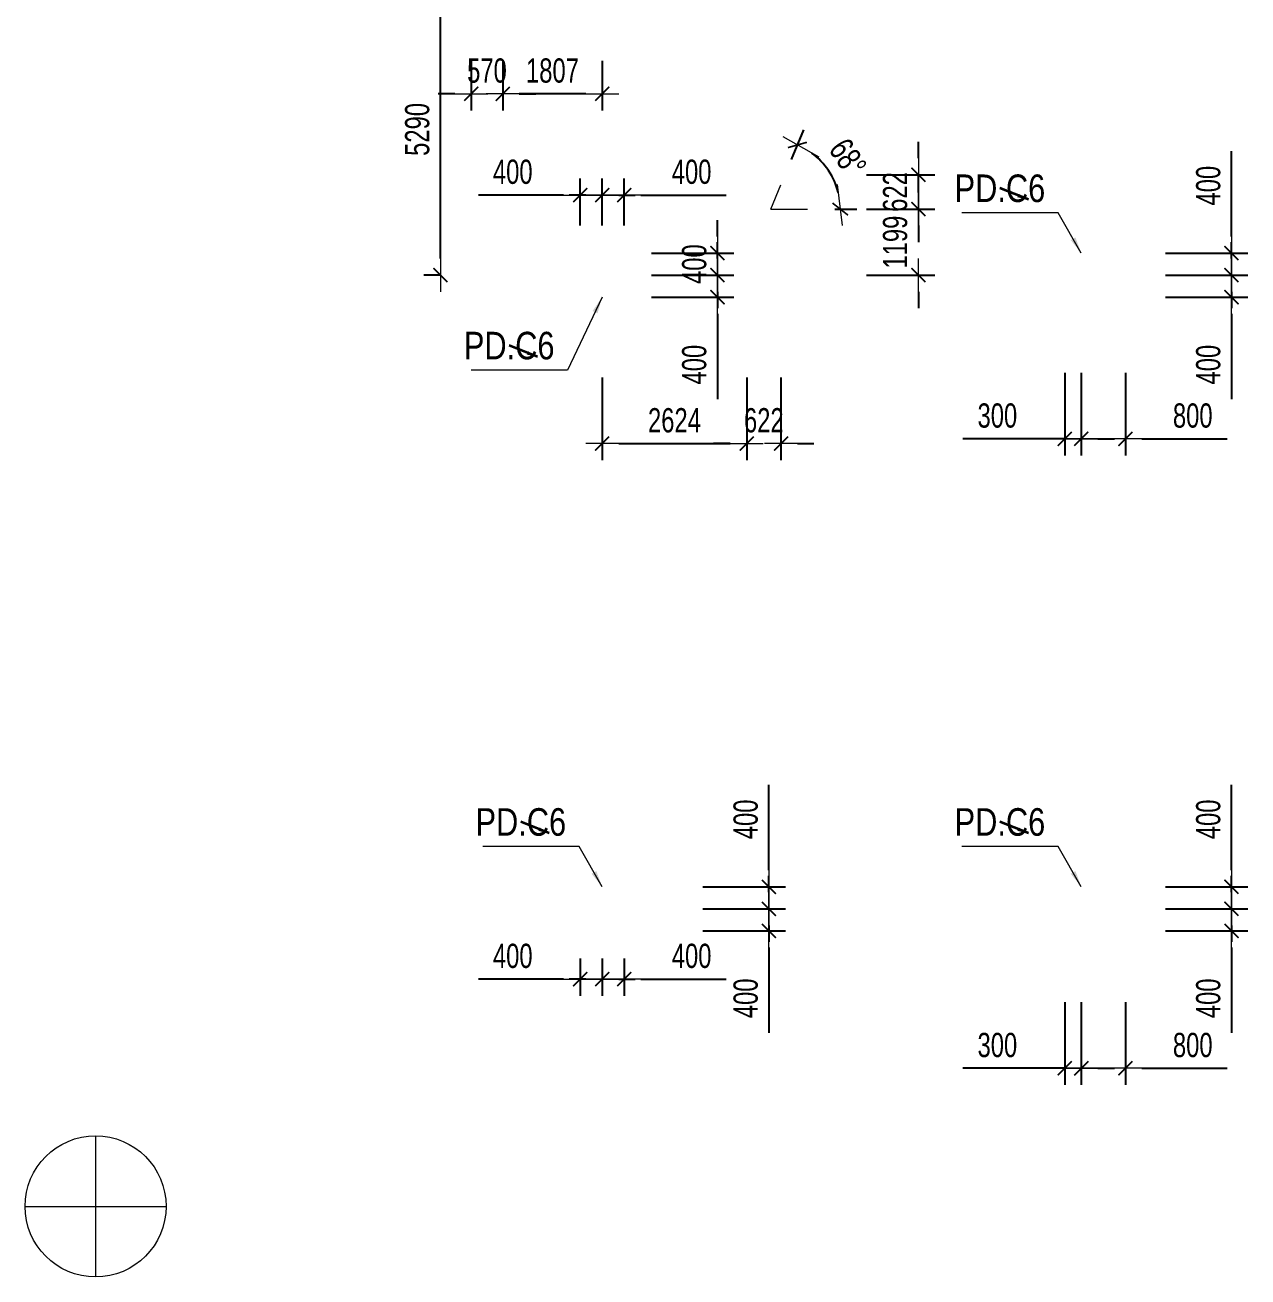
# Model space of a CAD drawing. Header units: millimetres. Extents: x -259680 to 699608, y -1281 to 104748.
# Drawn here: x -1281 to 20927, y -1281 to 21439 of the extents above; entities that cross this region are included whole.
import ezdxf
from ezdxf.enums import TextEntityAlignment as Align

# ---------------------------------------------------------------- set-up
doc = ezdxf.new("R2010")
doc.units = ezdxf.units.MM
doc.layers.get('Defpoints').update_dxf_attribs({"color": 151, "lineweight": 9})
for name, color, linetype, lineweight in [('$0$C1', 20, 'Continuous', 35), ('$1$NDC_S_ANNO', 7, 'Continuous', 20), ('$1$NDC_S_DIM', 1, 'Continuous', 15), ('NDC_S_DIM', 1, 'Continuous', 15)]:
    doc.layers.add(name, color=color, linetype=linetype, lineweight=lineweight)
doc.styles.add('$1$NDC_DIM', font='', dxfattribs={"width": 0.75})
doc.styles.add('$2$ARIAL', font='arial.ttf', dxfattribs={"width": 0.8})
doc.styles.add('NDC_DIM', font='', dxfattribs={"width": 0.75})
doc.styles.get('$1$NDC_DIM').set_extended_font_data('Dotum')
doc.styles.get('NDC_DIM').set_extended_font_data('Dotum')
doc.dimstyles.new('$0$NDC_dim_150', dxfattribs={"dimscale": 150, "dimtxt": 2.2, "dimasz": 1.5, "dimexe": 1.5, "dimexo": 2.5, "dimgap": 1, "dimtad": 1, "dimdec": 0, "dimzin": 0, "dimdsep": 46, "dimtxsty": '$1$NDC_DIM', "dimblk": '$1$DIMMARK', "dimcen": 0.09, "dimdle": 1.2, "dimclrd": 1, "dimclre": 1, "dimclrt": 3, "dimadec": 0, "dimazin": 0, "dimtfac": 1, "dimtdec": 0, "dimtix": 1, "dimtofl": 0, "dimtmove": 0, "dimatfit": 3, "dimfxl": 0, "dimtolj": 1, "dimtzin": 0, "dimarcsym": 0})
doc.dimstyles.new('$1$NDC_dim_iso', dxfattribs={"dimtxt": 2.2, "dimasz": 1, "dimexe": 1.5, "dimexo": 2.5, "dimgap": 1, "dimtad": 1, "dimdec": 0, "dimzin": 0, "dimdsep": 46, "dimtxsty": '$1$NDC_DIM', "dimblk": '$1$DIMMARK', "dimcen": 0.09, "dimdle": 1.2, "dimclrd": 1, "dimclre": 1, "dimclrt": 3, "dimadec": 0, "dimazin": 0, "dimtfac": 1, "dimtdec": 0, "dimtix": 1, "dimtofl": 0, "dimtmove": 0, "dimatfit": 3, "dimfxl": 0, "dimtolj": 1, "dimtzin": 0, "dimarcsym": 0})
doc.dimstyles.new('NDC_dim_200', dxfattribs={"dimscale": 200, "dimtxt": 2.2, "dimasz": 1.5, "dimexe": 1.5, "dimexo": 2.5, "dimgap": 1, "dimtad": 1, "dimdec": 0, "dimzin": 0, "dimdsep": 46, "dimtxsty": 'NDC_DIM', "dimblk": 'DIMMARK', "dimcen": 0.09, "dimdle": 1.2, "dimclrd": 1, "dimclre": 1, "dimclrt": 3, "dimadec": 0, "dimazin": 0, "dimtfac": 1, "dimtdec": 0, "dimtix": 1, "dimtofl": 0, "dimtmove": 0, "dimatfit": 3, "dimfxl": 0, "dimtolj": 1, "dimtzin": 0, "dimarcsym": 0})

# ---------------------------------------------------------------- blocks, each defined once
blk = doc.blocks.new('$1$DIMMARK')
at = {"layer": '$1$NDC_S_DIM', "color": 1}
blk.add_line((-1.5, 0), (1, 0), dxfattribs=at)
at = {"layer": '$1$NDC_S_DIM', "color": 2, "const_width": 0.1}
blk.add_lwpolyline([(-0.424, -0.424), (0.424, 0.424)], dxfattribs=at)
blk = doc.blocks.new('DIMMARK')
at = {"layer": 'NDC_S_DIM', "color": 1}
blk.add_line((-1.5, 0), (1, 0), dxfattribs=at)
at = {"layer": 'NDC_S_DIM', "color": 2, "const_width": 0.1}
blk.add_lwpolyline([(-0.424, -0.424), (0.424, 0.424)], dxfattribs=at)
blk = doc.blocks.new('*D309')
at = {"layer": 'Defpoints', "color": 0, "ltscale": 100, "transparency": 16777216}
for p in [(9600, 18354), (9200, 17300), (9600, 17300)]:
    blk.add_point(p, dxfattribs=at)
at = {"layer": 'NDC_S_DIM', "color": 1, "lineweight": -2, "ltscale": 100, "transparency": 16777216}
for p, q in [((9200, 17800), (9200, 18654)), ((9600, 17800), (9600, 18654)), ((8900, 18354), (8600, 18354)), ((9900, 18354), (11449, 18354))]:
    blk.add_line(p, q, dxfattribs=at)
at = {"layer": 'NDC_S_DIM', "color": 1, "lineweight": -2, "ltscale": 100, "transparency": 16777216, "xscale": 300, "yscale": 300, "zscale": 300}
blk.add_blockref('DIMMARK', (9200, 18354), dxfattribs=at)
at = {"layer": 'NDC_S_DIM', "color": 1, "lineweight": -2, "ltscale": 100, "transparency": 16777216, "xscale": 300, "yscale": 300, "zscale": 300, "rotation": 180}
blk.add_blockref('DIMMARK', (9600, 18354), dxfattribs=at)
at = {"layer": 'NDC_S_DIM', "color": 3, "ltscale": 100, "transparency": 16777216, "insert": (10824, 18774), "char_height": 440, "attachment_point": 5, "style": 'NDC_DIM'}
blk.add_mtext('\\A1;400', dxfattribs=at)
blk = doc.blocks.new('*D310')
at = {"layer": 'Defpoints', "color": 0, "ltscale": 100, "transparency": 16777216}
for p in [(9200, 18354), (8800, 17300), (9200, 17300)]:
    blk.add_point(p, dxfattribs=at)
at = {"layer": 'NDC_S_DIM', "color": 1, "lineweight": -2, "ltscale": 100, "transparency": 16777216}
for p, q in [((8800, 17800), (8800, 18654)), ((9200, 17800), (9200, 18654)), ((8500, 18354), (6951, 18354)), ((9500, 18354), (9800, 18354))]:
    blk.add_line(p, q, dxfattribs=at)
at = {"layer": 'NDC_S_DIM', "color": 1, "lineweight": -2, "ltscale": 100, "transparency": 16777216, "xscale": 300, "yscale": 300, "zscale": 300}
blk.add_blockref('DIMMARK', (8800, 18354), dxfattribs=at)
at = {"layer": 'NDC_S_DIM', "color": 1, "lineweight": -2, "ltscale": 100, "transparency": 16777216, "xscale": 300, "yscale": 300, "zscale": 300, "rotation": 180}
blk.add_blockref('DIMMARK', (9200, 18354), dxfattribs=at)
at = {"layer": 'NDC_S_DIM', "color": 3, "ltscale": 100, "transparency": 16777216, "insert": (7576, 18774), "char_height": 440, "attachment_point": 5, "style": 'NDC_DIM'}
blk.add_mtext('\\A1;400', dxfattribs=at)
blk = doc.blocks.new('*D311')
at = {"layer": 'Defpoints', "color": 0, "ltscale": 100, "transparency": 16777216}
for p in [(8666, 17300), (11293, 17300), (8666, 16900)]:
    blk.add_point(p, dxfattribs=at)
at = {"layer": 'NDC_S_DIM', "color": 1, "lineweight": -2, "ltscale": 100, "transparency": 16777216}
for p, q in [((11293, 17600), (11293, 17900)), ((10093, 17300), (11593, 17300)), ((10093, 16900), (11593, 16900)), ((11293, 16600), (11293, 16300))]:
    blk.add_line(p, q, dxfattribs=at)
at = {"layer": 'NDC_S_DIM', "color": 1, "lineweight": -2, "ltscale": 100, "transparency": 16777216, "xscale": 300, "yscale": 300, "zscale": 300}
for p, rotation in [((11293, 17300), 270), ((11293, 16900), 90)]:
    blk.add_blockref('DIMMARK', p, dxfattribs=dict(at, rotation=rotation))
at = {"layer": 'NDC_S_DIM', "color": 3, "ltscale": 100, "transparency": 16777216, "insert": (10873, 17100), "char_height": 440, "attachment_point": 5, "rotation": 90, "style": 'NDC_DIM'}
blk.add_mtext('\\A1;400', dxfattribs=at)
blk = doc.blocks.new('*D312')
at = {"layer": 'Defpoints', "color": 0, "ltscale": 100, "transparency": 16777216}
for p in [(8666, 16900), (11293, 16900), (8666, 16500)]:
    blk.add_point(p, dxfattribs=at)
at = {"layer": 'NDC_S_DIM', "color": 1, "lineweight": -2, "ltscale": 100, "transparency": 16777216}
for p, q in [((11293, 17200), (11293, 17500)), ((10093, 16900), (11593, 16900)), ((10093, 16500), (11593, 16500)), ((11293, 16200), (11293, 14651))]:
    blk.add_line(p, q, dxfattribs=at)
at = {"layer": 'NDC_S_DIM', "color": 1, "lineweight": -2, "ltscale": 100, "transparency": 16777216, "xscale": 300, "yscale": 300, "zscale": 300}
for p, rotation in [((11293, 16900), 270), ((11293, 16500), 90)]:
    blk.add_blockref('DIMMARK', p, dxfattribs=dict(at, rotation=rotation))
at = {"layer": 'NDC_S_DIM', "color": 3, "ltscale": 100, "transparency": 16777216, "insert": (10873, 15276), "char_height": 440, "attachment_point": 5, "rotation": 90, "style": 'NDC_DIM'}
blk.add_mtext('\\A1;400', dxfattribs=at)
blk = doc.blocks.new('*D313')
at = {"layer": 'Defpoints', "color": 0, "ltscale": 100, "transparency": 16777216}
for p in [(18700, 17300), (20627, 17300), (18700, 16900)]:
    blk.add_point(p, dxfattribs=at)
at = {"layer": 'NDC_S_DIM', "color": 1, "lineweight": -2, "ltscale": 100, "transparency": 16777216}
for p, q in [((20627, 17600), (20627, 19149)), ((19427, 17300), (20927, 17300)), ((19427, 16900), (20927, 16900)), ((20627, 16600), (20627, 16300))]:
    blk.add_line(p, q, dxfattribs=at)
at = {"layer": 'NDC_S_DIM', "color": 1, "lineweight": -2, "ltscale": 100, "transparency": 16777216, "xscale": 300, "yscale": 300, "zscale": 300}
for p, rotation in [((20627, 17300), 270), ((20627, 16900), 90)]:
    blk.add_blockref('DIMMARK', p, dxfattribs=dict(at, rotation=rotation))
at = {"layer": 'NDC_S_DIM', "color": 3, "ltscale": 100, "transparency": 16777216, "insert": (20207, 18524), "char_height": 440, "attachment_point": 5, "rotation": 90, "style": 'NDC_DIM'}
blk.add_mtext('\\A1;400', dxfattribs=at)
blk = doc.blocks.new('*D314')
at = {"layer": 'Defpoints', "color": 0, "ltscale": 100, "transparency": 16777216}
for p in [(18700, 16900), (20627, 16900), (18700, 16500)]:
    blk.add_point(p, dxfattribs=at)
at = {"layer": 'NDC_S_DIM', "color": 1, "lineweight": -2, "ltscale": 100, "transparency": 16777216}
for p, q in [((20627, 17200), (20627, 17500)), ((19427, 16900), (20927, 16900)), ((19427, 16500), (20927, 16500)), ((20627, 16200), (20627, 14651))]:
    blk.add_line(p, q, dxfattribs=at)
at = {"layer": 'NDC_S_DIM', "color": 1, "lineweight": -2, "ltscale": 100, "transparency": 16777216, "xscale": 300, "yscale": 300, "zscale": 300}
for p, rotation in [((20627, 16900), 270), ((20627, 16500), 90)]:
    blk.add_blockref('DIMMARK', p, dxfattribs=dict(at, rotation=rotation))
at = {"layer": 'NDC_S_DIM', "color": 3, "ltscale": 100, "transparency": 16777216, "insert": (20207, 15276), "char_height": 440, "attachment_point": 5, "rotation": 90, "style": 'NDC_DIM'}
blk.add_mtext('\\A1;400', dxfattribs=at)
blk = doc.blocks.new('*D327')
at = {"layer": 'Defpoints', "color": 0, "ltscale": 100, "transparency": 16777216}
for p in [(9200, 5000), (9600, 5000), (9600, 4124)]:
    blk.add_point(p, dxfattribs=at)
at = {"layer": 'NDC_S_DIM', "color": 1, "lineweight": -2, "ltscale": 100, "transparency": 16777216}
for p, q in [((9200, 4500), (9200, 3824)), ((9600, 4500), (9600, 3824)), ((8900, 4124), (8600, 4124)), ((9900, 4124), (11449, 4124))]:
    blk.add_line(p, q, dxfattribs=at)
at = {"layer": 'NDC_S_DIM', "color": 1, "lineweight": -2, "ltscale": 100, "transparency": 16777216, "xscale": 300, "yscale": 300, "zscale": 300}
blk.add_blockref('DIMMARK', (9200, 4124), dxfattribs=at)
at = {"layer": 'NDC_S_DIM', "color": 1, "lineweight": -2, "ltscale": 100, "transparency": 16777216, "xscale": 300, "yscale": 300, "zscale": 300, "rotation": 180}
blk.add_blockref('DIMMARK', (9600, 4124), dxfattribs=at)
at = {"layer": 'NDC_S_DIM', "color": 3, "ltscale": 100, "transparency": 16777216, "insert": (10824, 4544), "char_height": 440, "attachment_point": 5, "style": 'NDC_DIM'}
blk.add_mtext('\\A1;400', dxfattribs=at)
blk = doc.blocks.new('*D328')
at = {"layer": 'Defpoints', "color": 0, "ltscale": 100, "transparency": 16777216}
for p in [(8800, 5000), (9200, 5000), (9200, 4124)]:
    blk.add_point(p, dxfattribs=at)
at = {"layer": 'NDC_S_DIM', "color": 1, "lineweight": -2, "ltscale": 100, "transparency": 16777216}
for p, q in [((8800, 4500), (8800, 3824)), ((9200, 4500), (9200, 3824)), ((8500, 4124), (6951, 4124)), ((9500, 4124), (9800, 4124))]:
    blk.add_line(p, q, dxfattribs=at)
at = {"layer": 'NDC_S_DIM', "color": 1, "lineweight": -2, "ltscale": 100, "transparency": 16777216, "xscale": 300, "yscale": 300, "zscale": 300}
blk.add_blockref('DIMMARK', (8800, 4124), dxfattribs=at)
at = {"layer": 'NDC_S_DIM', "color": 1, "lineweight": -2, "ltscale": 100, "transparency": 16777216, "xscale": 300, "yscale": 300, "zscale": 300, "rotation": 180}
blk.add_blockref('DIMMARK', (9200, 4124), dxfattribs=at)
at = {"layer": 'NDC_S_DIM', "color": 3, "ltscale": 100, "transparency": 16777216, "insert": (7576, 4544), "char_height": 440, "attachment_point": 5, "style": 'NDC_DIM'}
blk.add_mtext('\\A1;400', dxfattribs=at)
blk = doc.blocks.new('*D329')
at = {"layer": 'Defpoints', "color": 0, "ltscale": 100, "transparency": 16777216}
for p in [(9600, 5800), (12227, 5800), (9600, 5400)]:
    blk.add_point(p, dxfattribs=at)
at = {"layer": 'NDC_S_DIM', "color": 1, "lineweight": -2, "ltscale": 100, "transparency": 16777216}
for p, q in [((12227, 6100), (12227, 7649)), ((11027, 5800), (12527, 5800)), ((11027, 5400), (12527, 5400)), ((12227, 5100), (12227, 4800))]:
    blk.add_line(p, q, dxfattribs=at)
at = {"layer": 'NDC_S_DIM', "color": 1, "lineweight": -2, "ltscale": 100, "transparency": 16777216, "xscale": 300, "yscale": 300, "zscale": 300}
for p, rotation in [((12227, 5800), 270), ((12227, 5400), 90)]:
    blk.add_blockref('DIMMARK', p, dxfattribs=dict(at, rotation=rotation))
at = {"layer": 'NDC_S_DIM', "color": 3, "ltscale": 100, "transparency": 16777216, "insert": (11807, 7024), "char_height": 440, "attachment_point": 5, "rotation": 90, "style": 'NDC_DIM'}
blk.add_mtext('\\A1;400', dxfattribs=at)
blk = doc.blocks.new('*D330')
at = {"layer": 'Defpoints', "color": 0, "ltscale": 100, "transparency": 16777216}
for p in [(9600, 5400), (12227, 5400), (9600, 5000)]:
    blk.add_point(p, dxfattribs=at)
at = {"layer": 'NDC_S_DIM', "color": 1, "lineweight": -2, "ltscale": 100, "transparency": 16777216}
for p, q in [((12227, 5700), (12227, 6000)), ((11027, 5400), (12527, 5400)), ((11027, 5000), (12527, 5000)), ((12227, 4700), (12227, 3151))]:
    blk.add_line(p, q, dxfattribs=at)
at = {"layer": 'NDC_S_DIM', "color": 1, "lineweight": -2, "ltscale": 100, "transparency": 16777216, "xscale": 300, "yscale": 300, "zscale": 300}
for p, rotation in [((12227, 5400), 270), ((12227, 5000), 90)]:
    blk.add_blockref('DIMMARK', p, dxfattribs=dict(at, rotation=rotation))
at = {"layer": 'NDC_S_DIM', "color": 3, "ltscale": 100, "transparency": 16777216, "insert": (11807, 3776), "char_height": 440, "attachment_point": 5, "rotation": 90, "style": 'NDC_DIM'}
blk.add_mtext('\\A1;400', dxfattribs=at)
blk = doc.blocks.new('*D331')
at = {"layer": 'Defpoints', "color": 0, "ltscale": 100, "transparency": 16777216}
for p in [(18700, 5800), (20627, 5800), (18700, 5400)]:
    blk.add_point(p, dxfattribs=at)
at = {"layer": 'NDC_S_DIM', "color": 1, "lineweight": -2, "ltscale": 100, "transparency": 16777216}
for p, q in [((20627, 6100), (20627, 7649)), ((19427, 5800), (20927, 5800)), ((19427, 5400), (20927, 5400)), ((20627, 5100), (20627, 4800))]:
    blk.add_line(p, q, dxfattribs=at)
at = {"layer": 'NDC_S_DIM', "color": 1, "lineweight": -2, "ltscale": 100, "transparency": 16777216, "xscale": 300, "yscale": 300, "zscale": 300}
for p, rotation in [((20627, 5800), 270), ((20627, 5400), 90)]:
    blk.add_blockref('DIMMARK', p, dxfattribs=dict(at, rotation=rotation))
at = {"layer": 'NDC_S_DIM', "color": 3, "ltscale": 100, "transparency": 16777216, "insert": (20207, 7024), "char_height": 440, "attachment_point": 5, "rotation": 90, "style": 'NDC_DIM'}
blk.add_mtext('\\A1;400', dxfattribs=at)
blk = doc.blocks.new('*D332')
at = {"layer": 'Defpoints', "color": 0, "ltscale": 100, "transparency": 16777216}
for p in [(18700, 5400), (20627, 5400), (18700, 5000)]:
    blk.add_point(p, dxfattribs=at)
at = {"layer": 'NDC_S_DIM', "color": 1, "lineweight": -2, "ltscale": 100, "transparency": 16777216}
for p, q in [((20627, 5700), (20627, 6000)), ((19427, 5400), (20927, 5400)), ((19427, 5000), (20927, 5000)), ((20627, 4700), (20627, 3151))]:
    blk.add_line(p, q, dxfattribs=at)
at = {"layer": 'NDC_S_DIM', "color": 1, "lineweight": -2, "ltscale": 100, "transparency": 16777216, "xscale": 300, "yscale": 300, "zscale": 300}
for p, rotation in [((20627, 5400), 270), ((20627, 5000), 90)]:
    blk.add_blockref('DIMMARK', p, dxfattribs=dict(at, rotation=rotation))
at = {"layer": 'NDC_S_DIM', "color": 3, "ltscale": 100, "transparency": 16777216, "insert": (20207, 3776), "char_height": 440, "attachment_point": 5, "rotation": 90, "style": 'NDC_DIM'}
blk.add_mtext('\\A1;400', dxfattribs=at)
blk = doc.blocks.new('*D949')
at = {"layer": 'Defpoints', "color": 0, "ltscale": 100, "transparency": 16777216}
for p in [(17900, 16500), (18700, 16500), (18700, 13930)]:
    blk.add_point(p, dxfattribs=at)
at = {"layer": 'NDC_S_DIM', "color": 1, "lineweight": -2, "ltscale": 100, "transparency": 16777216}
for p, q in [((17900, 15130), (17900, 13630)), ((18700, 15130), (18700, 13630)), ((17600, 13930), (17300, 13930)), ((19000, 13930), (20549, 13930))]:
    blk.add_line(p, q, dxfattribs=at)
at = {"layer": 'NDC_S_DIM', "color": 1, "lineweight": -2, "ltscale": 100, "transparency": 16777216, "xscale": 300, "yscale": 300, "zscale": 300}
blk.add_blockref('DIMMARK', (17900, 13930), dxfattribs=at)
at = {"layer": 'NDC_S_DIM', "color": 1, "lineweight": -2, "ltscale": 100, "transparency": 16777216, "xscale": 300, "yscale": 300, "zscale": 300, "rotation": 180}
blk.add_blockref('DIMMARK', (18700, 13930), dxfattribs=at)
at = {"layer": 'NDC_S_DIM', "color": 3, "ltscale": 100, "transparency": 16777216, "insert": (19924, 14350), "char_height": 440, "attachment_point": 5, "style": 'NDC_DIM'}
blk.add_mtext('\\A1;800', dxfattribs=at)
blk = doc.blocks.new('*D950')
at = {"layer": 'Defpoints', "color": 0, "ltscale": 100, "transparency": 16777216}
for p in [(17600, 16500), (17900, 16500), (17900, 13930)]:
    blk.add_point(p, dxfattribs=at)
at = {"layer": 'NDC_S_DIM', "color": 1, "lineweight": -2, "ltscale": 100, "transparency": 16777216}
for p, q in [((17600, 15130), (17600, 13630)), ((17900, 15130), (17900, 13630)), ((17300, 13930), (15751, 13930)), ((18200, 13930), (18500, 13930))]:
    blk.add_line(p, q, dxfattribs=at)
at = {"layer": 'NDC_S_DIM', "color": 1, "lineweight": -2, "ltscale": 100, "transparency": 16777216, "xscale": 300, "yscale": 300, "zscale": 300}
blk.add_blockref('DIMMARK', (17600, 13930), dxfattribs=at)
at = {"layer": 'NDC_S_DIM', "color": 1, "lineweight": -2, "ltscale": 100, "transparency": 16777216, "xscale": 300, "yscale": 300, "zscale": 300, "rotation": 180}
blk.add_blockref('DIMMARK', (17900, 13930), dxfattribs=at)
at = {"layer": 'NDC_S_DIM', "color": 3, "ltscale": 100, "transparency": 16777216, "insert": (16376, 14350), "char_height": 440, "attachment_point": 5, "style": 'NDC_DIM'}
blk.add_mtext('\\A1;300', dxfattribs=at)
blk = doc.blocks.new('*D951')
at = {"layer": 'Defpoints', "color": 0, "ltscale": 100, "transparency": 16777216}
for p in [(17900, 5000), (18700, 5000), (18700, 2506)]:
    blk.add_point(p, dxfattribs=at)
at = {"layer": 'NDC_S_DIM', "color": 1, "lineweight": -2, "ltscale": 100, "transparency": 16777216}
for p, q in [((17900, 3706), (17900, 2206)), ((18700, 3706), (18700, 2206)), ((17600, 2506), (17300, 2506)), ((19000, 2506), (20549, 2506))]:
    blk.add_line(p, q, dxfattribs=at)
at = {"layer": 'NDC_S_DIM', "color": 1, "lineweight": -2, "ltscale": 100, "transparency": 16777216, "xscale": 300, "yscale": 300, "zscale": 300}
blk.add_blockref('DIMMARK', (17900, 2506), dxfattribs=at)
at = {"layer": 'NDC_S_DIM', "color": 1, "lineweight": -2, "ltscale": 100, "transparency": 16777216, "xscale": 300, "yscale": 300, "zscale": 300, "rotation": 180}
blk.add_blockref('DIMMARK', (18700, 2506), dxfattribs=at)
at = {"layer": 'NDC_S_DIM', "color": 3, "ltscale": 100, "transparency": 16777216, "insert": (19924, 2926), "char_height": 440, "attachment_point": 5, "style": 'NDC_DIM'}
blk.add_mtext('\\A1;800', dxfattribs=at)
blk = doc.blocks.new('*D952')
at = {"layer": 'Defpoints', "color": 0, "ltscale": 100, "transparency": 16777216}
for p in [(17600, 5000), (17900, 5000), (17900, 2506)]:
    blk.add_point(p, dxfattribs=at)
at = {"layer": 'NDC_S_DIM', "color": 1, "lineweight": -2, "ltscale": 100, "transparency": 16777216}
for p, q in [((17600, 3706), (17600, 2206)), ((17900, 3706), (17900, 2206)), ((17300, 2506), (15751, 2506)), ((18200, 2506), (18500, 2506))]:
    blk.add_line(p, q, dxfattribs=at)
at = {"layer": 'NDC_S_DIM', "color": 1, "lineweight": -2, "ltscale": 100, "transparency": 16777216, "xscale": 300, "yscale": 300, "zscale": 300}
blk.add_blockref('DIMMARK', (17600, 2506), dxfattribs=at)
at = {"layer": 'NDC_S_DIM', "color": 1, "lineweight": -2, "ltscale": 100, "transparency": 16777216, "xscale": 300, "yscale": 300, "zscale": 300, "rotation": 180}
blk.add_blockref('DIMMARK', (17900, 2506), dxfattribs=at)
at = {"layer": 'NDC_S_DIM', "color": 3, "ltscale": 100, "transparency": 16777216, "insert": (16376, 2926), "char_height": 440, "attachment_point": 5, "style": 'NDC_DIM'}
blk.add_mtext('\\A1;300', dxfattribs=at)
blk = doc.blocks.new('*D1148')
at = {"layer": 'Defpoints', "color": 0, "ltscale": 100, "transparency": 16777216}
for p in [(6263, 22190), (6615, 22190), (6615, 16900)]:
    blk.add_point(p, dxfattribs=at)
at = {"layer": 'NDC_S_DIM', "color": 1, "lineweight": -2, "ltscale": 100, "transparency": 16777216}
for p, q in [((6263, 22190), (5963, 22190)), ((6263, 17200), (6263, 21890)), ((6263, 16900), (5963, 16900))]:
    blk.add_line(p, q, dxfattribs=at)
at = {"layer": 'NDC_S_DIM', "color": 1, "lineweight": -2, "ltscale": 100, "transparency": 16777216, "xscale": 300, "yscale": 300, "zscale": 300}
for p, rotation in [((6263, 22190), 90), ((6263, 16900), 270)]:
    blk.add_blockref('DIMMARK', p, dxfattribs=dict(at, rotation=rotation))
at = {"layer": 'NDC_S_DIM', "color": 3, "ltscale": 100, "transparency": 16777216, "insert": (5843, 19545), "char_height": 440, "attachment_point": 5, "rotation": 90, "style": 'NDC_DIM'}
blk.add_mtext('\\A1;5290', dxfattribs=at)
blk = doc.blocks.new('*D1149')
at = {"layer": 'Defpoints', "color": 0, "ltscale": 100, "transparency": 16777216}
for p in [(7393, 21289), (9200, 21289), (7393, 20191)]:
    blk.add_point(p, dxfattribs=at)
at = {"layer": 'NDC_S_DIM', "color": 1, "lineweight": -2, "ltscale": 100, "transparency": 16777216}
for p, q in [((7393, 20789), (7393, 19891)), ((9200, 20789), (9200, 19891)), ((8900, 20191), (7693, 20191))]:
    blk.add_line(p, q, dxfattribs=at)
at = {"layer": 'NDC_S_DIM', "color": 1, "lineweight": -2, "ltscale": 100, "transparency": 16777216, "xscale": 300, "yscale": 300, "zscale": 300, "rotation": 180}
blk.add_blockref('DIMMARK', (7393, 20191), dxfattribs=at)
at = {"layer": 'NDC_S_DIM', "color": 1, "lineweight": -2, "ltscale": 100, "transparency": 16777216, "xscale": 300, "yscale": 300, "zscale": 300}
blk.add_blockref('DIMMARK', (9200, 20191), dxfattribs=at)
at = {"layer": 'NDC_S_DIM', "color": 3, "ltscale": 100, "transparency": 16777216, "insert": (8297, 20611), "char_height": 440, "attachment_point": 5, "style": 'NDC_DIM'}
blk.add_mtext('\\A1;1807', dxfattribs=at)
blk = doc.blocks.new('*D1150')
at = {"layer": 'Defpoints', "color": 0, "ltscale": 100, "transparency": 16777216}
for p in [(6823, 21289), (7393, 21289), (6823, 20191)]:
    blk.add_point(p, dxfattribs=at)
at = {"layer": 'NDC_S_DIM', "color": 1, "lineweight": -2, "ltscale": 100, "transparency": 16777216}
for p, q in [((6823, 20789), (6823, 19891)), ((7393, 20789), (7393, 19891)), ((6523, 20191), (6223, 20191)), ((7693, 20191), (7993, 20191))]:
    blk.add_line(p, q, dxfattribs=at)
at = {"layer": 'NDC_S_DIM', "color": 1, "lineweight": -2, "ltscale": 100, "transparency": 16777216, "xscale": 300, "yscale": 300, "zscale": 300}
blk.add_blockref('DIMMARK', (6823, 20191), dxfattribs=at)
at = {"layer": 'NDC_S_DIM', "color": 1, "lineweight": -2, "ltscale": 100, "transparency": 16777216, "xscale": 300, "yscale": 300, "zscale": 300, "rotation": 180}
blk.add_blockref('DIMMARK', (7393, 20191), dxfattribs=at)
at = {"layer": 'NDC_S_DIM', "color": 3, "ltscale": 100, "transparency": 16777216, "insert": (7108, 20611), "char_height": 440, "attachment_point": 5, "style": 'NDC_DIM'}
blk.add_mtext('\\A1;570', dxfattribs=at)
blk = doc.blocks.new('*D1152')
at = {"layer": 'Defpoints', "color": 0, "ltscale": 100, "transparency": 16777216}
for p in [(13500, 18099), (13500, 16900), (14941, 16900)]:
    blk.add_point(p, dxfattribs=at)
at = {"layer": 'NDC_S_DIM', "color": 1, "lineweight": -2, "ltscale": 100, "transparency": 16777216}
for p, q in [((14941, 18399), (14941, 18699)), ((14000, 18099), (15241, 18099)), ((14000, 16900), (15241, 16900)), ((14941, 16600), (14941, 16300))]:
    blk.add_line(p, q, dxfattribs=at)
at = {"layer": 'NDC_S_DIM', "color": 1, "lineweight": -2, "ltscale": 100, "transparency": 16777216, "xscale": 300, "yscale": 300, "zscale": 300}
for p, rotation in [((14941, 18099), 270), ((14941, 16900), 90)]:
    blk.add_blockref('DIMMARK', p, dxfattribs=dict(at, rotation=rotation))
at = {"layer": 'NDC_S_DIM', "color": 3, "ltscale": 100, "transparency": 16777216, "insert": (14521, 17500), "char_height": 440, "attachment_point": 5, "rotation": 90, "style": 'NDC_DIM'}
blk.add_mtext('\\A1;1199', dxfattribs=at)
blk = doc.blocks.new('*D1153')
at = {"layer": 'Defpoints', "color": 0, "ltscale": 100, "transparency": 16777216}
for p in [(13500, 18721), (14941, 18721), (13500, 18099)]:
    blk.add_point(p, dxfattribs=at)
at = {"layer": 'NDC_S_DIM', "color": 1, "lineweight": -2, "ltscale": 100, "transparency": 16777216}
for p, q in [((14941, 19021), (14941, 19321)), ((14000, 18721), (15241, 18721)), ((14000, 18099), (15241, 18099)), ((14941, 17799), (14941, 17499))]:
    blk.add_line(p, q, dxfattribs=at)
at = {"layer": 'NDC_S_DIM', "color": 1, "lineweight": -2, "ltscale": 100, "transparency": 16777216, "xscale": 300, "yscale": 300, "zscale": 300}
for p, rotation in [((14941, 18721), 270), ((14941, 18099), 90)]:
    blk.add_blockref('DIMMARK', p, dxfattribs=dict(at, rotation=rotation))
at = {"layer": 'NDC_S_DIM', "color": 3, "ltscale": 100, "transparency": 16777216, "insert": (14521, 18410), "char_height": 440, "attachment_point": 5, "rotation": 90, "style": 'NDC_DIM'}
blk.add_mtext('\\A1;622', dxfattribs=at)
blk = doc.blocks.new('*D1154')
at = {"layer": 'Defpoints', "color": 0, "ltscale": 100, "transparency": 16777216}
for p in [(9200, 16225), (11824, 16225), (11824, 13844)]:
    blk.add_point(p, dxfattribs=at)
at = {"layer": 'NDC_S_DIM', "color": 1, "lineweight": -2, "ltscale": 100, "transparency": 16777216}
for p, q in [((9200, 15044), (9200, 13544)), ((11824, 15044), (11824, 13544)), ((9500, 13844), (11524, 13844))]:
    blk.add_line(p, q, dxfattribs=at)
at = {"layer": 'NDC_S_DIM', "color": 1, "lineweight": -2, "ltscale": 100, "transparency": 16777216, "xscale": 300, "yscale": 300, "zscale": 300, "rotation": 180}
blk.add_blockref('DIMMARK', (9200, 13844), dxfattribs=at)
at = {"layer": 'NDC_S_DIM', "color": 1, "lineweight": -2, "ltscale": 100, "transparency": 16777216, "xscale": 300, "yscale": 300, "zscale": 300}
blk.add_blockref('DIMMARK', (11824, 13844), dxfattribs=at)
at = {"layer": 'NDC_S_DIM', "color": 3, "ltscale": 100, "transparency": 16777216, "insert": (10512, 14264), "char_height": 440, "attachment_point": 5, "style": 'NDC_DIM'}
blk.add_mtext('\\A1;2624', dxfattribs=at)
blk = doc.blocks.new('*D1155')
at = {"layer": 'Defpoints', "color": 0, "ltscale": 100, "transparency": 16777216}
for p in [(11824, 16225), (12446, 16225), (12446, 13844)]:
    blk.add_point(p, dxfattribs=at)
at = {"layer": 'NDC_S_DIM', "color": 1, "lineweight": -2, "ltscale": 100, "transparency": 16777216}
for p, q in [((11824, 15044), (11824, 13544)), ((12446, 15044), (12446, 13544)), ((11524, 13844), (11224, 13844)), ((12746, 13844), (13046, 13844))]:
    blk.add_line(p, q, dxfattribs=at)
at = {"layer": 'NDC_S_DIM', "color": 1, "lineweight": -2, "ltscale": 100, "transparency": 16777216, "xscale": 300, "yscale": 300, "zscale": 300}
blk.add_blockref('DIMMARK', (11824, 13844), dxfattribs=at)
at = {"layer": 'NDC_S_DIM', "color": 1, "lineweight": -2, "ltscale": 100, "transparency": 16777216, "xscale": 300, "yscale": 300, "zscale": 300, "rotation": 180}
blk.add_blockref('DIMMARK', (12446, 13844), dxfattribs=at)
at = {"layer": 'NDC_S_DIM', "color": 3, "ltscale": 100, "transparency": 16777216, "insert": (12135, 14264), "char_height": 440, "attachment_point": 5, "style": 'NDC_DIM'}
blk.add_mtext('\\A1;622', dxfattribs=at)
blk = doc.blocks.new('*D1156')
at = {"layer": 'Defpoints', "color": 0, "ltscale": 100, "transparency": 16777216}
for p in [(12446, 18539), (13427, 18581), (12264, 18099), (12264, 18099), (12926, 18099)]:
    blk.add_point(p, dxfattribs=at)
at = {"layer": 'NDC_S_DIM', "color": 1, "lineweight": -2, "ltscale": 100, "transparency": 16777216}
for p, q in [((12637, 19001), (12860, 19540)), ((13426, 18099), (13823, 18099))]:
    blk.add_line(p, q, dxfattribs=at)
blk.add_arc((12264, 18099), 1259, 13.686, 53.8364, dxfattribs=at)
at = {"layer": 'NDC_S_DIM', "color": 1, "lineweight": -2, "ltscale": 100, "transparency": 16777216, "xscale": 300, "yscale": 300, "zscale": 300}
for p, rotation in [((12745, 19263), 150.6794299280905), ((13523, 18099), 276.8430243075636)]:
    blk.add_blockref('DIMMARK', p, dxfattribs=dict(at, rotation=rotation))
at = {"layer": 'NDC_S_DIM', "color": 3, "ltscale": 100, "transparency": 16777216, "insert": (13660, 19033), "char_height": 440, "attachment_point": 5, "rotation": 303.7612, "style": 'NDC_DIM'}
blk.add_mtext('\\A1;68°', dxfattribs=at)
blk = doc.blocks.new('*U214')
at = {"layer": '$1$NDC_S_ANNO', "ltscale": 0.8, "style": '$2$ARIAL', "width": 0.8}
blk.add_attdef('TEN', text='', height=2.5, dxfattribs=at).set_placement((-2.58, 1.03), align=Align.MIDDLE_CENTER)
at = {"layer": '$1$NDC_S_ANNO', "ltscale": 0.8, "style": '$2$ARIAL', "width": 0.8, "flags": 1}
blk.add_attdef('CHU_THICH', text='', height=2.5, dxfattribs=at).set_placement((0, 0), align=Align.MIDDLE_CENTER)
at = {"layer": 'Defpoints'}
blk.add_leader([(0, 0), (-2.58, 1.03)], dimstyle='$1$NDC_dim_iso', override={"dimgap": 0.625, "dimtad": 0}, dxfattribs=at)
blk = doc.blocks.new('$0$co t check')
at = {"layer": '$0$C1', "xscale": 200, "yscale": 200, "zscale": 200}
for p in [(14898, 18271), (5987, 15416), (6198, 6771), (14898, 6771)]:
    blk.add_blockref('*U214', p, dxfattribs=at).add_auto_attribs({'TEN': 'PD.C6'})
at = {"layer": '$0$C1'}
for points in [[(15859, 17300), (15442, 18032), (13693, 18032)], [(7159, 16500), (6531, 15177), (4782, 15177)], [(7159, 5800), (6742, 6532), (4993, 6532)], [(15859, 5800), (15442, 6532), (13693, 6532)]]:
    blk.add_leader(points, dimstyle='$0$NDC_dim_150', override={"dimasz": 2, "dimgap": 1, "dimtad": 0}, dxfattribs=at)

msp = doc.modelspace()

# ---------------------------------------------------------------- linework, layer by layer
at = {"layer": 'Defpoints'}
for p, q in [((0, 1280.7), (0, -1280.7)), ((-1280.7, 0), (1280.7, 0))]:
    msp.add_line(p, q, dxfattribs=at)
msp.add_circle((0, 0), 1280.7, dxfattribs=at)
at = {"layer": 'NDC_S_DIM', "ltscale": 100}
for q in [(12446.2, 18539.4), (12925.7, 18099.5)]:
    msp.add_line((12264.2, 18099.5), q, dxfattribs=at)

# ---------------------------------------------------------------- block references
at = {"layer": '$1$NDC_S_DIM'}
msp.add_blockref('$0$co t check', (2040.6, 0), dxfattribs=at)

# ---------------------------------------------------------------- dimensions: what is measured, and where the dimension line sits
at = {"layer": 'NDC_S_DIM', "ltscale": 100}
for base, p1, p2, picture, middle in [((6262.9, 22189.6), (6615.2, 16900), (6615.2, 22189.6), '*D1148', (5842.9, 19544.8)), ((14940.9, 18721.4), (13500, 18099.5), (13500, 18721.4), '*D1153', (14520.9, 18410.4)), ((14940.9064, 16900), (13499.9795, 18099.4839), (13499.9795, 16900), '*D1152', (14520.9064, 17499.7419))]:
    dim = msp.add_linear_dim(base=base, p1=p1, p2=p2, angle=90, dimstyle='NDC_dim_200', dxfattribs=at)
    dim.commit()
    dim.dimension.update_dxf_attribs({"geometry": picture, "text_midpoint": middle})
for base, p1, p2, picture, middle in [((6823.1, 20190.5), (7393.4, 21289.2), (6823.1, 21289.2), '*D1150', (7108.2, 20610.5)), ((7393.4, 20190.5), (9200, 21289.2), (7393.4, 21289.2), '*D1149', (8296.7, 20610.5)), ((11824.3, 13844.3), (9200, 16224.8), (11824.3, 16224.8), '*D1154', (10512.1, 14264.3)), ((12446.2, 13844.3), (11824.3, 16224.8), (12446.2, 16224.8), '*D1155', (12135.2, 14264.3))]:
    dim = msp.add_linear_dim(base=base, p1=p1, p2=p2, dimstyle='NDC_dim_200', dxfattribs=at)
    dim.commit()
    dim.dimension.update_dxf_attribs({"geometry": picture, "text_midpoint": middle})
dim = msp.add_angular_dim_2l(base=(13427.2, 18581.4), line1=((12264.2, 18099.5), (12446.2, 18539.4)), line2=((12264.2, 18099.5), (12925.7, 18099.5)), dimstyle='NDC_dim_200', dxfattribs=at)
dim.commit()
dim.dimension.update_dxf_attribs({"geometry": '*D1156', "text_midpoint": (13659.9, 19032.5)})
for base, p1, p2, picture, middle in [((20626.7, 17300), (18700, 16900), (18700, 17300), '*D313', (20626.7, 18524.3)), ((11293, 17300), (8666.3, 16900), (8666.3, 17300), '*D311', (11293, 17100)), ((11293, 16900), (8666.3, 16500), (8666.3, 16900), '*D312', (11293, 15275.7)), ((20626.7, 16900), (18700, 16500), (18700, 16900), '*D314', (20626.7, 15275.7)), ((12226.7, 5800), (9600, 5400), (9600, 5800), '*D329', (12226.7, 7024.3)), ((20626.7, 5800), (18700, 5400), (18700, 5800), '*D331', (20626.7, 7024.3)), ((12226.7, 5400), (9600, 5000), (9600, 5400), '*D330', (12226.7, 3775.7)), ((20626.7, 5400), (18700, 5000), (18700, 5400), '*D332', (20626.7, 3775.7))]:
    dim = msp.add_linear_dim(base=base, p1=p1, p2=p2, angle=90, dimstyle='NDC_dim_200', dxfattribs=at)
    dim.commit()
    dim.dimension.update_dxf_attribs({"geometry": picture, "text_midpoint": middle, "dimtype": 160})
for base, p1, p2, picture, middle in [((9200, 18353.9), (8800, 17300), (9200, 17300), '*D310', (7575.7, 18353.9)), ((9600, 18353.9), (9200, 17300), (9600, 17300), '*D309', (10824.3, 18353.9)), ((17900, 13930.2), (17600, 16500), (17900, 16500), '*D950', (16375.7, 13930.2)), ((18700, 13930.2), (17900, 16500), (18700, 16500), '*D949', (19924.3, 13930.2)), ((9200, 4124.4), (8800, 5000), (9200, 5000), '*D328', (7575.7, 4124.4)), ((9600, 4124.4), (9200, 5000), (9600, 5000), '*D327', (10824.3, 4124.4)), ((17900, 2505.9), (17600, 5000), (17900, 5000), '*D952', (16375.7, 2505.9)), ((18700, 2505.9), (17900, 5000), (18700, 5000), '*D951', (19924.3, 2505.9))]:
    dim = msp.add_linear_dim(base=base, p1=p1, p2=p2, dimstyle='NDC_dim_200', dxfattribs=at)
    dim.commit()
    dim.dimension.update_dxf_attribs({"geometry": picture, "text_midpoint": middle, "dimtype": 160})

doc.saveas('drawing.dxf')
